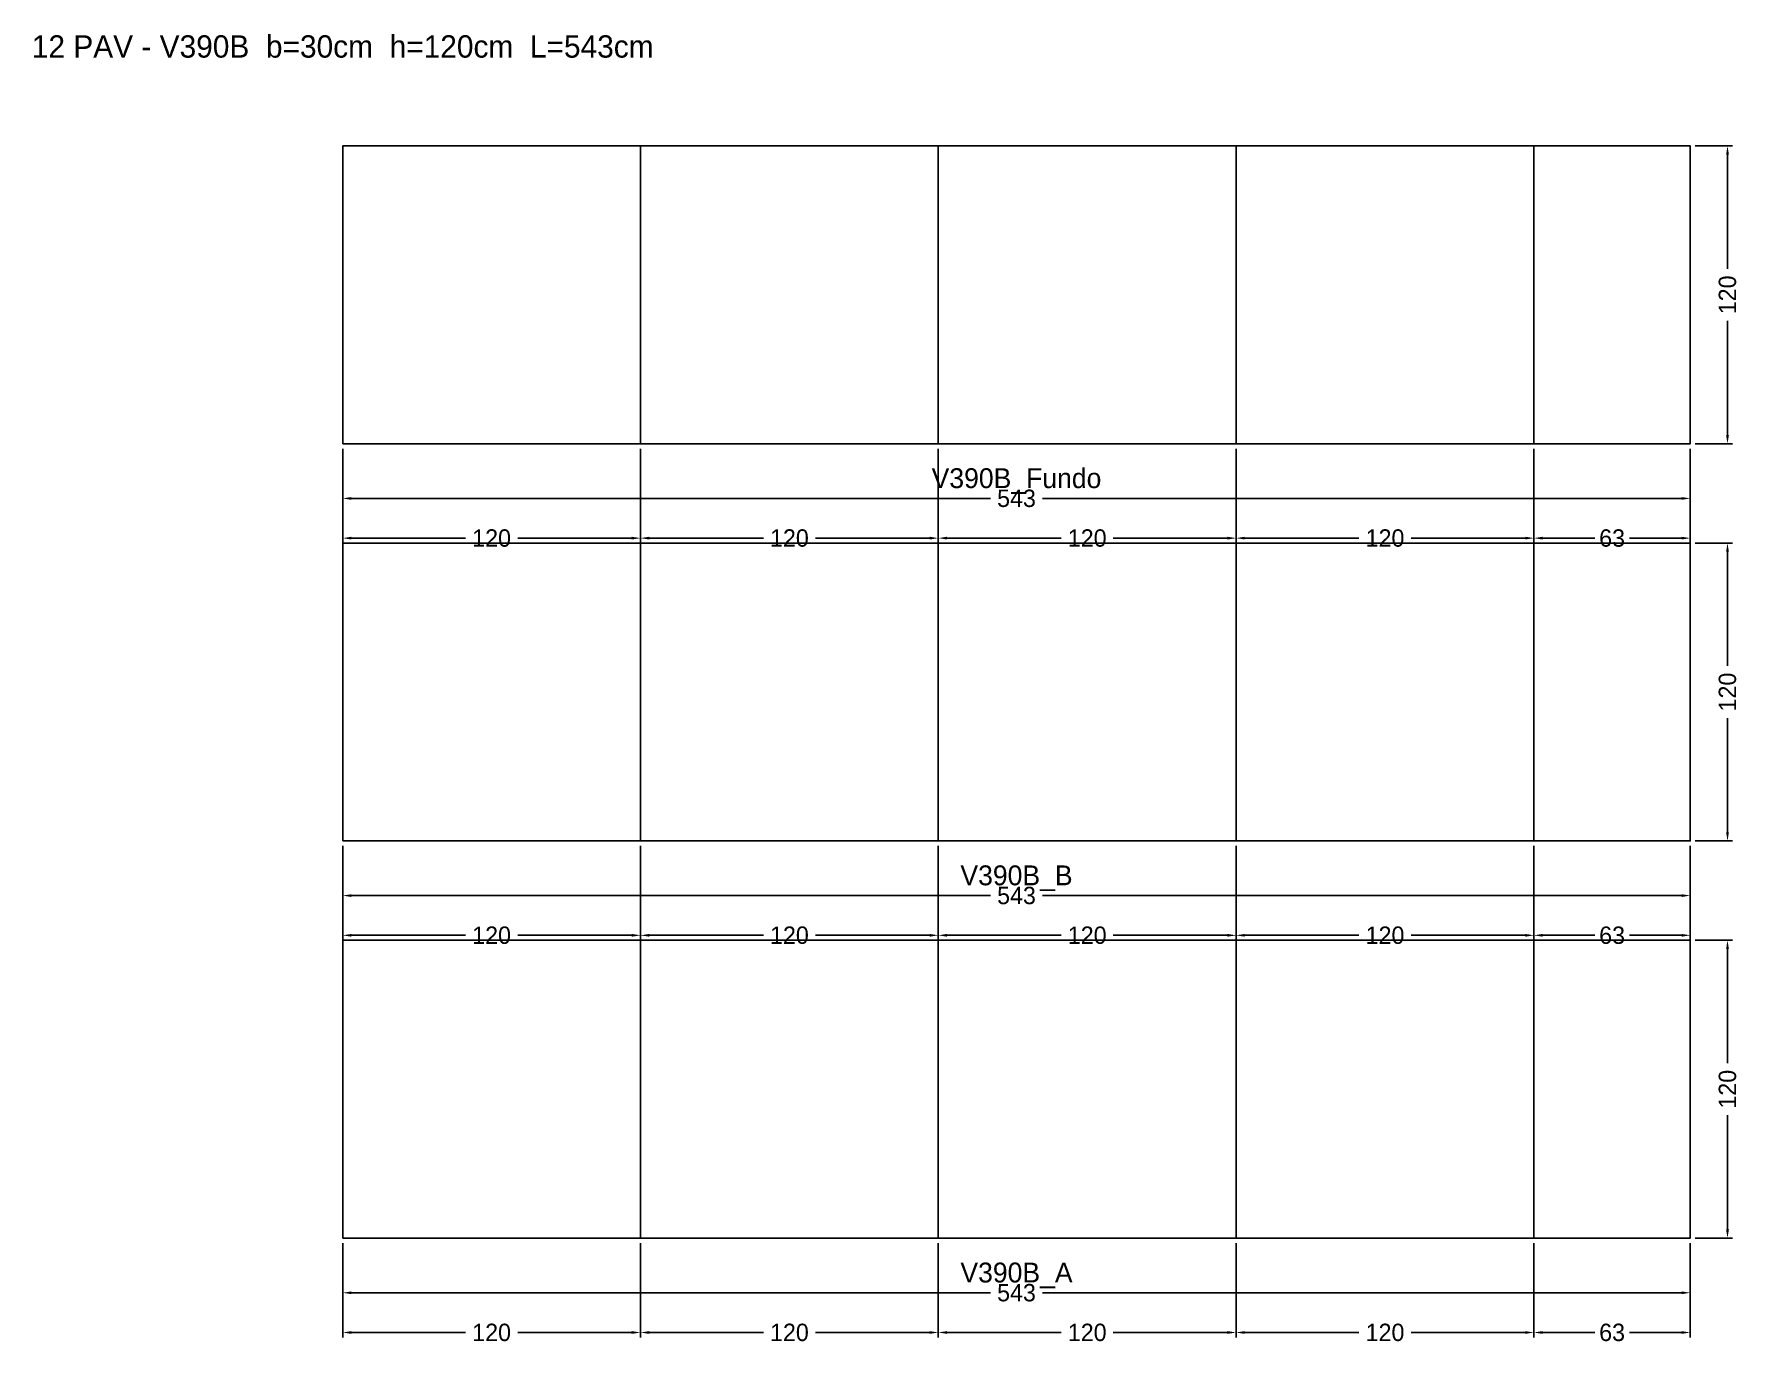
# Model space of a CAD drawing. Header units: metres. Extents: x -124 to 563, y -43 to 485.
import ezdxf

# ---------------------------------------------------------------- set-up
doc = ezdxf.new("R2010")
doc.units = ezdxf.units.M
for name, color, linetype in [('COTA', 3, 'Continuous'), ('NOMENCLATURA', 2, 'Continuous'), ('Paineis', 7, 'Continuous'), ('Texto Secao', 2, 'Continuous')]:
    doc.layers.add(name, color=color, linetype=linetype)
doc.dimstyles.new('COTA_VIG', dxfattribs={"dimtxt": 7, "dimasz": 3.5, "dimexe": 2, "dimexo": 2, "dimgap": 1.5, "dimtad": 1, "dimdec": 1, "dimcen": 2.5, "dimclrd": 3, "dimclre": 3, "dimclrt": 3, "dimazin": 3, "dimtfac": 1, "dimtmove": 0, "dimatfit": 3})

# ---------------------------------------------------------------- blocks, each defined once
blk = doc.blocks.new('_CLOSEDFILLED')
at = {"color": 0, "linetype": 'BYBLOCK'}
blk.add_solid([(-1, 0.16), (0, 0), (-1, -0.16)], dxfattribs=at)
blk = doc.blocks.new('*D1')
at = {"color": 3}
for p, q in [((0, -2), (0, -24)), ((543, -2), (543, -24)), ((3.5, -22), (261, -22)), ((282, -22), (539.5, -22))]:
    blk.add_line(p, q, dxfattribs=at)
at = {"layer": 'Defpoints'}
for p in [(0, 0), (543, 0), (0, -22)]:
    blk.add_point(p, dxfattribs=at)
at = {"layer": 'COTA', "color": 3, "xscale": 3.5, "yscale": 3.5, "rotation": 180}
blk.add_blockref('_CLOSEDFILLED', (0, -22), dxfattribs=at)
at = {"layer": 'COTA', "color": 3, "xscale": 3.5, "yscale": 3.5}
blk.add_blockref('_CLOSEDFILLED', (543, -22), dxfattribs=at)
at = {"layer": 'COTA', "color": 3, "insert": (271.5, -22), "char_height": 7, "attachment_point": 5}
blk.add_mtext('543', dxfattribs=at)
blk = doc.blocks.new('*D2')
at = {"color": 3}
for p, q in [((0, -2), (0, -40)), ((120, -2), (120, -40)), ((3.5, -38), (49.5, -38)), ((70.5, -38), (116.5, -38))]:
    blk.add_line(p, q, dxfattribs=at)
at = {"layer": 'Defpoints'}
for p in [(0, 0), (120, 0), (0, -38)]:
    blk.add_point(p, dxfattribs=at)
at = {"layer": 'COTA', "color": 3, "xscale": 3.5, "yscale": 3.5, "rotation": 180}
blk.add_blockref('_CLOSEDFILLED', (0, -38), dxfattribs=at)
at = {"layer": 'COTA', "color": 3, "xscale": 3.5, "yscale": 3.5}
blk.add_blockref('_CLOSEDFILLED', (120, -38), dxfattribs=at)
at = {"layer": 'COTA', "color": 3, "insert": (60, -38), "char_height": 7, "attachment_point": 5}
blk.add_mtext('120', dxfattribs=at)
blk = doc.blocks.new('*D3')
at = {"color": 3}
for p, q in [((120, -2), (120, -40)), ((240, -2), (240, -40)), ((123.5, -38), (169.5, -38)), ((190.5, -38), (236.5, -38))]:
    blk.add_line(p, q, dxfattribs=at)
at = {"layer": 'Defpoints'}
for p in [(120, 0), (240, 0), (120, -38)]:
    blk.add_point(p, dxfattribs=at)
at = {"layer": 'COTA', "color": 3, "xscale": 3.5, "yscale": 3.5, "rotation": 180}
blk.add_blockref('_CLOSEDFILLED', (120, -38), dxfattribs=at)
at = {"layer": 'COTA', "color": 3, "xscale": 3.5, "yscale": 3.5}
blk.add_blockref('_CLOSEDFILLED', (240, -38), dxfattribs=at)
at = {"layer": 'COTA', "color": 3, "insert": (180, -38), "char_height": 7, "attachment_point": 5}
blk.add_mtext('120', dxfattribs=at)
blk = doc.blocks.new('*D4')
at = {"color": 3}
for p, q in [((240, -2), (240, -40)), ((360, -2), (360, -40)), ((243.5, -38), (289.5, -38)), ((310.5, -38), (356.5, -38))]:
    blk.add_line(p, q, dxfattribs=at)
at = {"layer": 'Defpoints'}
for p in [(240, 0), (360, 0), (240, -38)]:
    blk.add_point(p, dxfattribs=at)
at = {"layer": 'COTA', "color": 3, "xscale": 3.5, "yscale": 3.5, "rotation": 180}
blk.add_blockref('_CLOSEDFILLED', (240, -38), dxfattribs=at)
at = {"layer": 'COTA', "color": 3, "xscale": 3.5, "yscale": 3.5}
blk.add_blockref('_CLOSEDFILLED', (360, -38), dxfattribs=at)
at = {"layer": 'COTA', "color": 3, "insert": (300, -38), "char_height": 7, "attachment_point": 5}
blk.add_mtext('120', dxfattribs=at)
blk = doc.blocks.new('*D5')
at = {"color": 3}
for p, q in [((360, -2), (360, -40)), ((480, -2), (480, -40)), ((363.5, -38), (409.5, -38)), ((430.5, -38), (476.5, -38))]:
    blk.add_line(p, q, dxfattribs=at)
at = {"layer": 'Defpoints'}
for p in [(360, 0), (480, 0), (360, -38)]:
    blk.add_point(p, dxfattribs=at)
at = {"layer": 'COTA', "color": 3, "xscale": 3.5, "yscale": 3.5, "rotation": 180}
blk.add_blockref('_CLOSEDFILLED', (360, -38), dxfattribs=at)
at = {"layer": 'COTA', "color": 3, "xscale": 3.5, "yscale": 3.5}
blk.add_blockref('_CLOSEDFILLED', (480, -38), dxfattribs=at)
at = {"layer": 'COTA', "color": 3, "insert": (420, -38), "char_height": 7, "attachment_point": 5}
blk.add_mtext('120', dxfattribs=at)
blk = doc.blocks.new('*D6')
at = {"color": 3}
for p, q in [((480, -2), (480, -40)), ((543, -2), (543, -40)), ((483.5, -38), (504.5, -38)), ((518.5, -38), (539.5, -38))]:
    blk.add_line(p, q, dxfattribs=at)
at = {"layer": 'Defpoints'}
for p in [(480, 0), (543, 0), (480, -38)]:
    blk.add_point(p, dxfattribs=at)
at = {"layer": 'COTA', "color": 3, "xscale": 3.5, "yscale": 3.5, "rotation": 180}
blk.add_blockref('_CLOSEDFILLED', (480, -38), dxfattribs=at)
at = {"layer": 'COTA', "color": 3, "xscale": 3.5, "yscale": 3.5}
blk.add_blockref('_CLOSEDFILLED', (543, -38), dxfattribs=at)
at = {"layer": 'COTA', "color": 3, "insert": (511.5, -38), "char_height": 7, "attachment_point": 5}
blk.add_mtext('63', dxfattribs=at)
blk = doc.blocks.new('*D7')
at = {"color": 3}
for p, q in [((545, 120), (560, 120)), ((558, 70.5), (558, 116.5)), ((558, 3.5), (558, 49.5)), ((545, 0), (560, 0))]:
    blk.add_line(p, q, dxfattribs=at)
at = {"layer": 'Defpoints'}
for p in [(543, 120), (543, 0), (558, 0)]:
    blk.add_point(p, dxfattribs=at)
at = {"layer": 'COTA', "color": 3, "xscale": 3.5, "yscale": 3.5}
for p, rotation in [((558, 120), 90), ((558, 0), 270)]:
    blk.add_blockref('_CLOSEDFILLED', p, dxfattribs=dict(at, rotation=rotation))
at = {"layer": 'COTA', "color": 3, "insert": (558, 60), "char_height": 7, "attachment_point": 5, "rotation": 90}
blk.add_mtext('120', dxfattribs=at)
blk = doc.blocks.new('*D8')
at = {"color": 3}
for p, q in [((0, 158), (0, 136)), ((543, 158), (543, 136)), ((3.5, 138), (261, 138)), ((282, 138), (539.5, 138))]:
    blk.add_line(p, q, dxfattribs=at)
at = {"layer": 'Defpoints'}
for p in [(0, 160), (543, 160), (0, 138)]:
    blk.add_point(p, dxfattribs=at)
at = {"layer": 'COTA', "color": 3, "xscale": 3.5, "yscale": 3.5, "rotation": 180}
blk.add_blockref('_CLOSEDFILLED', (0, 138), dxfattribs=at)
at = {"layer": 'COTA', "color": 3, "xscale": 3.5, "yscale": 3.5}
blk.add_blockref('_CLOSEDFILLED', (543, 138), dxfattribs=at)
at = {"layer": 'COTA', "color": 3, "insert": (271.5, 138), "char_height": 7, "attachment_point": 5}
blk.add_mtext('543', dxfattribs=at)
blk = doc.blocks.new('*D9')
at = {"color": 3}
for p, q in [((0, 158), (0, 120)), ((120, 158), (120, 120)), ((3.5, 122), (49.5, 122)), ((70.5, 122), (116.5, 122))]:
    blk.add_line(p, q, dxfattribs=at)
at = {"layer": 'Defpoints'}
for p in [(0, 160), (120, 160), (0, 122)]:
    blk.add_point(p, dxfattribs=at)
at = {"layer": 'COTA', "color": 3, "xscale": 3.5, "yscale": 3.5, "rotation": 180}
blk.add_blockref('_CLOSEDFILLED', (0, 122), dxfattribs=at)
at = {"layer": 'COTA', "color": 3, "xscale": 3.5, "yscale": 3.5}
blk.add_blockref('_CLOSEDFILLED', (120, 122), dxfattribs=at)
at = {"layer": 'COTA', "color": 3, "insert": (60, 122), "char_height": 7, "attachment_point": 5}
blk.add_mtext('120', dxfattribs=at)
blk = doc.blocks.new('*D10')
at = {"color": 3}
for p, q in [((120, 158), (120, 120)), ((240, 158), (240, 120)), ((123.5, 122), (169.5, 122)), ((190.5, 122), (236.5, 122))]:
    blk.add_line(p, q, dxfattribs=at)
at = {"layer": 'Defpoints'}
for p in [(120, 160), (240, 160), (120, 122)]:
    blk.add_point(p, dxfattribs=at)
at = {"layer": 'COTA', "color": 3, "xscale": 3.5, "yscale": 3.5, "rotation": 180}
blk.add_blockref('_CLOSEDFILLED', (120, 122), dxfattribs=at)
at = {"layer": 'COTA', "color": 3, "xscale": 3.5, "yscale": 3.5}
blk.add_blockref('_CLOSEDFILLED', (240, 122), dxfattribs=at)
at = {"layer": 'COTA', "color": 3, "insert": (180, 122), "char_height": 7, "attachment_point": 5}
blk.add_mtext('120', dxfattribs=at)
blk = doc.blocks.new('*D11')
at = {"color": 3}
for p, q in [((240, 158), (240, 120)), ((360, 158), (360, 120)), ((243.5, 122), (289.5, 122)), ((310.5, 122), (356.5, 122))]:
    blk.add_line(p, q, dxfattribs=at)
at = {"layer": 'Defpoints'}
for p in [(240, 160), (360, 160), (240, 122)]:
    blk.add_point(p, dxfattribs=at)
at = {"layer": 'COTA', "color": 3, "xscale": 3.5, "yscale": 3.5, "rotation": 180}
blk.add_blockref('_CLOSEDFILLED', (240, 122), dxfattribs=at)
at = {"layer": 'COTA', "color": 3, "xscale": 3.5, "yscale": 3.5}
blk.add_blockref('_CLOSEDFILLED', (360, 122), dxfattribs=at)
at = {"layer": 'COTA', "color": 3, "insert": (300, 122), "char_height": 7, "attachment_point": 5}
blk.add_mtext('120', dxfattribs=at)
blk = doc.blocks.new('*D12')
at = {"color": 3}
for p, q in [((360, 158), (360, 120)), ((480, 158), (480, 120)), ((363.5, 122), (409.5, 122)), ((430.5, 122), (476.5, 122))]:
    blk.add_line(p, q, dxfattribs=at)
at = {"layer": 'Defpoints'}
for p in [(360, 160), (480, 160), (360, 122)]:
    blk.add_point(p, dxfattribs=at)
at = {"layer": 'COTA', "color": 3, "xscale": 3.5, "yscale": 3.5, "rotation": 180}
blk.add_blockref('_CLOSEDFILLED', (360, 122), dxfattribs=at)
at = {"layer": 'COTA', "color": 3, "xscale": 3.5, "yscale": 3.5}
blk.add_blockref('_CLOSEDFILLED', (480, 122), dxfattribs=at)
at = {"layer": 'COTA', "color": 3, "insert": (420, 122), "char_height": 7, "attachment_point": 5}
blk.add_mtext('120', dxfattribs=at)
blk = doc.blocks.new('*D13')
at = {"color": 3}
for p, q in [((480, 158), (480, 120)), ((543, 158), (543, 120)), ((483.5, 122), (504.5, 122)), ((518.5, 122), (539.5, 122))]:
    blk.add_line(p, q, dxfattribs=at)
at = {"layer": 'Defpoints'}
for p in [(480, 160), (543, 160), (480, 122)]:
    blk.add_point(p, dxfattribs=at)
at = {"layer": 'COTA', "color": 3, "xscale": 3.5, "yscale": 3.5, "rotation": 180}
blk.add_blockref('_CLOSEDFILLED', (480, 122), dxfattribs=at)
at = {"layer": 'COTA', "color": 3, "xscale": 3.5, "yscale": 3.5}
blk.add_blockref('_CLOSEDFILLED', (543, 122), dxfattribs=at)
at = {"layer": 'COTA', "color": 3, "insert": (511.5, 122), "char_height": 7, "attachment_point": 5}
blk.add_mtext('63', dxfattribs=at)
blk = doc.blocks.new('*D14')
at = {"color": 3}
for p, q in [((545, 280), (560, 280)), ((558, 230.5), (558, 276.5)), ((558, 163.5), (558, 209.5)), ((545, 160), (560, 160))]:
    blk.add_line(p, q, dxfattribs=at)
at = {"layer": 'Defpoints'}
for p in [(543, 280), (543, 160), (558, 160)]:
    blk.add_point(p, dxfattribs=at)
at = {"layer": 'COTA', "color": 3, "xscale": 3.5, "yscale": 3.5}
for p, rotation in [((558, 280), 90), ((558, 160), 270)]:
    blk.add_blockref('_CLOSEDFILLED', p, dxfattribs=dict(at, rotation=rotation))
at = {"layer": 'COTA', "color": 3, "insert": (558, 220), "char_height": 7, "attachment_point": 5, "rotation": 90}
blk.add_mtext('120', dxfattribs=at)
blk = doc.blocks.new('*D15')
at = {"color": 3}
for p, q in [((0, 318), (0, 296)), ((543, 318), (543, 296)), ((3.5, 298), (261, 298)), ((282, 298), (539.5, 298))]:
    blk.add_line(p, q, dxfattribs=at)
at = {"layer": 'Defpoints'}
for p in [(0, 320), (543, 320), (0, 298)]:
    blk.add_point(p, dxfattribs=at)
at = {"layer": 'COTA', "color": 3, "xscale": 3.5, "yscale": 3.5, "rotation": 180}
blk.add_blockref('_CLOSEDFILLED', (0, 298), dxfattribs=at)
at = {"layer": 'COTA', "color": 3, "xscale": 3.5, "yscale": 3.5}
blk.add_blockref('_CLOSEDFILLED', (543, 298), dxfattribs=at)
at = {"layer": 'COTA', "color": 3, "insert": (271.5, 298), "char_height": 7, "attachment_point": 5}
blk.add_mtext('543', dxfattribs=at)
blk = doc.blocks.new('*D16')
at = {"color": 3}
for p, q in [((0, 318), (0, 280)), ((120, 318), (120, 280)), ((3.5, 282), (49.5, 282)), ((70.5, 282), (116.5, 282))]:
    blk.add_line(p, q, dxfattribs=at)
at = {"layer": 'Defpoints'}
for p in [(0, 320), (120, 320), (0, 282)]:
    blk.add_point(p, dxfattribs=at)
at = {"layer": 'COTA', "color": 3, "xscale": 3.5, "yscale": 3.5, "rotation": 180}
blk.add_blockref('_CLOSEDFILLED', (0, 282), dxfattribs=at)
at = {"layer": 'COTA', "color": 3, "xscale": 3.5, "yscale": 3.5}
blk.add_blockref('_CLOSEDFILLED', (120, 282), dxfattribs=at)
at = {"layer": 'COTA', "color": 3, "insert": (60, 282), "char_height": 7, "attachment_point": 5}
blk.add_mtext('120', dxfattribs=at)
blk = doc.blocks.new('*D17')
at = {"color": 3}
for p, q in [((120, 318), (120, 280)), ((240, 318), (240, 280)), ((123.5, 282), (169.5, 282)), ((190.5, 282), (236.5, 282))]:
    blk.add_line(p, q, dxfattribs=at)
at = {"layer": 'Defpoints'}
for p in [(120, 320), (240, 320), (120, 282)]:
    blk.add_point(p, dxfattribs=at)
at = {"layer": 'COTA', "color": 3, "xscale": 3.5, "yscale": 3.5, "rotation": 180}
blk.add_blockref('_CLOSEDFILLED', (120, 282), dxfattribs=at)
at = {"layer": 'COTA', "color": 3, "xscale": 3.5, "yscale": 3.5}
blk.add_blockref('_CLOSEDFILLED', (240, 282), dxfattribs=at)
at = {"layer": 'COTA', "color": 3, "insert": (180, 282), "char_height": 7, "attachment_point": 5}
blk.add_mtext('120', dxfattribs=at)
blk = doc.blocks.new('*D18')
at = {"color": 3}
for p, q in [((240, 318), (240, 280)), ((360, 318), (360, 280)), ((243.5, 282), (289.5, 282)), ((310.5, 282), (356.5, 282))]:
    blk.add_line(p, q, dxfattribs=at)
at = {"layer": 'Defpoints'}
for p in [(240, 320), (360, 320), (240, 282)]:
    blk.add_point(p, dxfattribs=at)
at = {"layer": 'COTA', "color": 3, "xscale": 3.5, "yscale": 3.5, "rotation": 180}
blk.add_blockref('_CLOSEDFILLED', (240, 282), dxfattribs=at)
at = {"layer": 'COTA', "color": 3, "xscale": 3.5, "yscale": 3.5}
blk.add_blockref('_CLOSEDFILLED', (360, 282), dxfattribs=at)
at = {"layer": 'COTA', "color": 3, "insert": (300, 282), "char_height": 7, "attachment_point": 5}
blk.add_mtext('120', dxfattribs=at)
blk = doc.blocks.new('*D19')
at = {"color": 3}
for p, q in [((360, 318), (360, 280)), ((480, 318), (480, 280)), ((363.5, 282), (409.5, 282)), ((430.5, 282), (476.5, 282))]:
    blk.add_line(p, q, dxfattribs=at)
at = {"layer": 'Defpoints'}
for p in [(360, 320), (480, 320), (360, 282)]:
    blk.add_point(p, dxfattribs=at)
at = {"layer": 'COTA', "color": 3, "xscale": 3.5, "yscale": 3.5, "rotation": 180}
blk.add_blockref('_CLOSEDFILLED', (360, 282), dxfattribs=at)
at = {"layer": 'COTA', "color": 3, "xscale": 3.5, "yscale": 3.5}
blk.add_blockref('_CLOSEDFILLED', (480, 282), dxfattribs=at)
at = {"layer": 'COTA', "color": 3, "insert": (420, 282), "char_height": 7, "attachment_point": 5}
blk.add_mtext('120', dxfattribs=at)
blk = doc.blocks.new('*D20')
at = {"color": 3}
for p, q in [((480, 318), (480, 280)), ((543, 318), (543, 280)), ((483.5, 282), (504.5, 282)), ((518.5, 282), (539.5, 282))]:
    blk.add_line(p, q, dxfattribs=at)
at = {"layer": 'Defpoints'}
for p in [(480, 320), (543, 320), (480, 282)]:
    blk.add_point(p, dxfattribs=at)
at = {"layer": 'COTA', "color": 3, "xscale": 3.5, "yscale": 3.5, "rotation": 180}
blk.add_blockref('_CLOSEDFILLED', (480, 282), dxfattribs=at)
at = {"layer": 'COTA', "color": 3, "xscale": 3.5, "yscale": 3.5}
blk.add_blockref('_CLOSEDFILLED', (543, 282), dxfattribs=at)
at = {"layer": 'COTA', "color": 3, "insert": (511.5, 282), "char_height": 7, "attachment_point": 5}
blk.add_mtext('63', dxfattribs=at)
blk = doc.blocks.new('*D21')
at = {"color": 3}
for p, q in [((545, 440), (560, 440)), ((558, 390.5), (558, 436.5)), ((558, 323.5), (558, 369.5)), ((545, 320), (560, 320))]:
    blk.add_line(p, q, dxfattribs=at)
at = {"layer": 'Defpoints'}
for p in [(543, 440), (543, 320), (558, 320)]:
    blk.add_point(p, dxfattribs=at)
at = {"layer": 'COTA', "color": 3, "xscale": 3.5, "yscale": 3.5}
for p, rotation in [((558, 440), 90), ((558, 320), 270)]:
    blk.add_blockref('_CLOSEDFILLED', p, dxfattribs=dict(at, rotation=rotation))
at = {"layer": 'COTA', "color": 3, "insert": (558, 380), "char_height": 7, "attachment_point": 5, "rotation": 90}
blk.add_mtext('120', dxfattribs=at)

msp = doc.modelspace()

# ---------------------------------------------------------------- linework, layer by layer
at = {"layer": 'Paineis'}
for points in [[(0, 320), (120, 320), (120, 440), (0, 440)], [(120, 320), (240, 320), (240, 440), (120, 440)], [(240, 320), (360, 320), (360, 440), (240, 440)], [(360, 320), (480, 320), (480, 440), (360, 440)], [(480, 320), (543, 320), (543, 440), (480, 440)], [(0, 160), (120, 160), (120, 280), (0, 280)], [(120, 160), (240, 160), (240, 280), (120, 280)], [(240, 160), (360, 160), (360, 280), (240, 280)], [(360, 160), (480, 160), (480, 280), (360, 280)], [(480, 160), (543, 160), (543, 280), (480, 280)], [(0, 0), (120, 0), (120, 120), (0, 120)], [(120, 0), (240, 0), (240, 120), (120, 120)], [(240, 0), (360, 0), (360, 120), (240, 120)], [(360, 0), (480, 0), (480, 120), (360, 120)], [(480, 0), (543, 0), (543, 120), (480, 120)]]:
    msp.add_lwpolyline(points, close=True, dxfattribs=at)

# ---------------------------------------------------------------- texts
at = {"layer": 'NOMENCLATURA', "insert": (0, 480), "char_height": 9, "width": 563, "attachment_point": 5}
msp.add_mtext('12 PAV - V390B  b=30cm  h=120cm  L=543cm', dxfattribs=at)
at = {"layer": 'Texto Secao', "char_height": 8, "width": 563, "attachment_point": 5}
for s, insert in [('V390B_Fundo', (271.5, 305)), ('V390B_B', (271.5, 145)), ('V390B_A', (271.5, -15))]:
    msp.add_mtext(s, dxfattribs=dict(at, insert=insert))

# ---------------------------------------------------------------- dimensions: what is measured, and where the dimension line sits
at = {"layer": 'COTA'}
for base, p1, p2, picture, middle in [((558, 320), (543, 320), (543, 440), '*D21', (558, 380)), ((558, 160), (543, 160), (543, 280), '*D14', (558, 220)), ((558, 0), (543, 0), (543, 120), '*D7', (558, 60))]:
    dim = msp.add_linear_dim(base=base, p1=p1, p2=p2, angle=90, dimstyle='COTA_VIG', dxfattribs=at)
    dim.commit()
    dim.dimension.update_dxf_attribs({"geometry": picture, "text_midpoint": middle})
for base, p1, p2, picture, middle in [((0, 298), (0, 320), (543, 320), '*D15', (271.5, 298)), ((0, 282), (0, 320), (120, 320), '*D16', (60, 282)), ((120, 282), (120, 320), (240, 320), '*D17', (180, 282)), ((240, 282), (240, 320), (360, 320), '*D18', (300, 282)), ((360, 282), (360, 320), (480, 320), '*D19', (420, 282)), ((480, 282), (480, 320), (543, 320), '*D20', (511.5, 282)), ((0, 138), (0, 160), (543, 160), '*D8', (271.5, 138)), ((0, 122), (0, 160), (120, 160), '*D9', (60, 122)), ((120, 122), (120, 160), (240, 160), '*D10', (180, 122)), ((240, 122), (240, 160), (360, 160), '*D11', (300, 122)), ((360, 122), (360, 160), (480, 160), '*D12', (420, 122)), ((480, 122), (480, 160), (543, 160), '*D13', (511.5, 122)), ((0, -22), (0, 0), (543, 0), '*D1', (271.5, -22)), ((0, -38), (0, 0), (120, 0), '*D2', (60, -38)), ((120, -38), (120, 0), (240, 0), '*D3', (180, -38)), ((240, -38), (240, 0), (360, 0), '*D4', (300, -38)), ((360, -38), (360, 0), (480, 0), '*D5', (420, -38)), ((480, -38), (480, 0), (543, 0), '*D6', (511.5, -38))]:
    dim = msp.add_linear_dim(base=base, p1=p1, p2=p2, dimstyle='COTA_VIG', dxfattribs=at)
    dim.commit()
    dim.dimension.update_dxf_attribs({"geometry": picture, "text_midpoint": middle})

doc.saveas('drawing.dxf')
